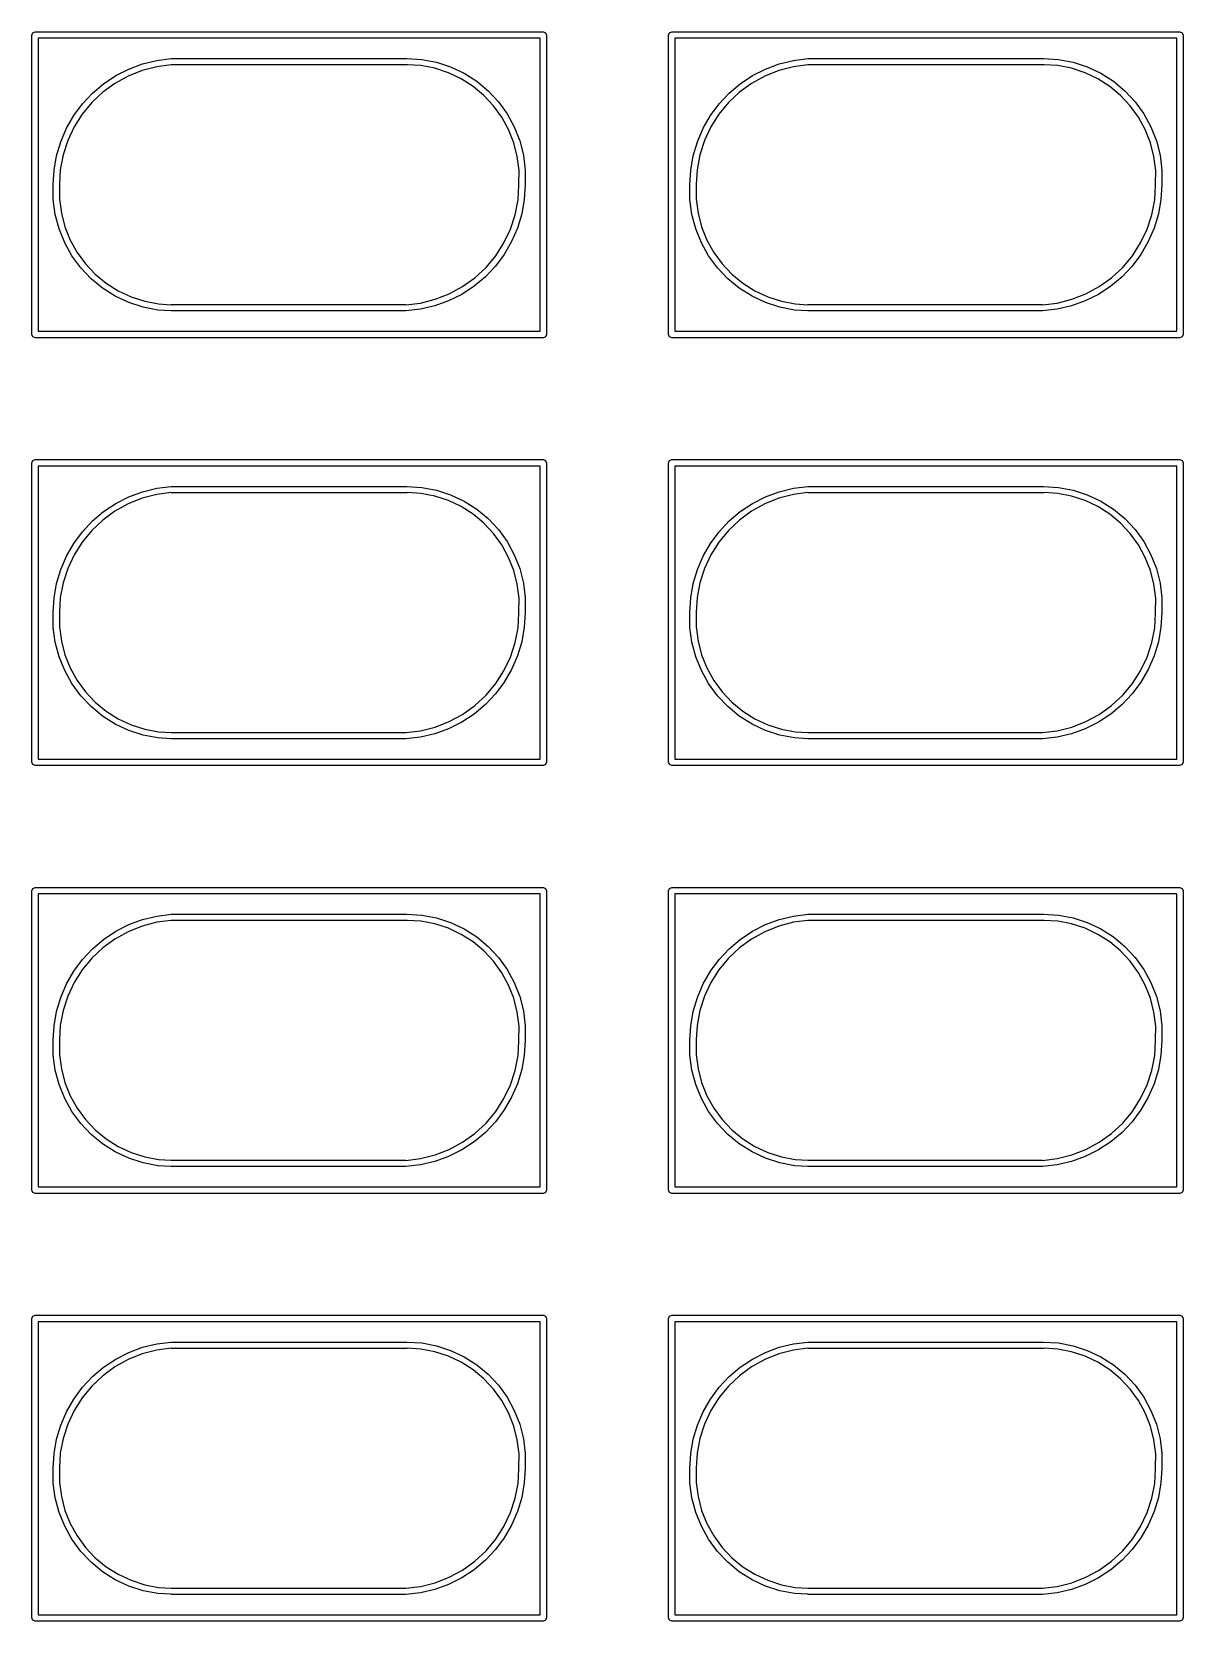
# Model space of a CAD drawing. Extents: x 85 to 202, y -139 to -109.
# Drawn here: x 85.29 to 106.81, y -138.86 to -109.14 of the extents above; entities that cross this region are included whole.
import ezdxf

# ---------------------------------------------------------------- set-up
doc = ezdxf.new("R2010")
doc.units = 0
doc.layers.add('BLACK', color=7, linetype='CONTINUOUS')

msp = doc.modelspace()

# ---------------------------------------------------------------- linework, layer by layer
at = {"layer": 'BLACK', "linetype": 'CONTINUOUS'}
for p, q in [((85.2895, -109.2), (85.3071, -109.157)), ((85.2895, -114.8), (85.2895, -109.2)), ((85.3071, -109.157), (85.3495, -109.139)), ((85.3495, -109.139), (94.8505, -109.139)), ((85.4095, -109.259), (85.4095, -114.74)), ((94.7905, -109.259), (85.4095, -109.259)), ((94.7905, -114.74), (94.7905, -109.259)), ((94.8505, -109.139), (94.8929, -109.157)), ((94.8929, -109.157), (94.9105, -109.2)), ((94.9105, -109.2), (94.9105, -114.8)), ((97.1895, -109.2), (97.2071, -109.157)), ((97.1895, -114.8), (97.1895, -109.2)), ((97.2071, -109.157), (97.2495, -109.139)), ((97.2495, -109.139), (106.75, -109.139)), ((97.3095, -109.259), (97.3095, -114.74)), ((106.691, -109.259), (97.3095, -109.259)), ((106.691, -114.74), (106.691, -109.259)), ((106.75, -109.139), (106.793, -109.157)), ((106.793, -109.157), (106.81, -109.2)), ((106.81, -109.2), (106.81, -114.8)), ((87.3592, -109.739), (87.6247, -109.674)), ((87.6247, -109.674), (87.896, -109.64)), ((87.896, -109.64), (87.896, -109.64)), ((87.896, -109.64), (87.898, -109.641)), ((87.898, -109.641), (87.9, -109.64)), ((87.9, -109.64), (92.3, -109.64)), ((92.3, -109.64), (92.5784, -109.658)), ((92.5784, -109.658), (92.8524, -109.71)), ((99.2592, -109.739), (99.5247, -109.674)), ((99.5247, -109.674), (99.796, -109.64)), ((99.796, -109.64), (99.796, -109.64)), ((99.796, -109.64), (99.798, -109.641)), ((99.798, -109.641), (99.8, -109.64)), ((99.8, -109.64), (104.2, -109.64)), ((104.2, -109.64), (104.478, -109.658)), ((104.478, -109.658), (104.752, -109.71)), ((86.6318, -110.111), (86.8594, -109.959)), ((87.0902, -109.968), (86.8438, -110.104)), ((86.8594, -109.959), (87.1029, -109.835)), ((87.3518, -109.863), (87.0902, -109.968)), ((87.1029, -109.835), (87.3592, -109.739)), ((87.6244, -109.792), (87.3518, -109.863)), ((87.8925, -109.757), (87.6244, -109.792)), ((87.9, -109.76), (87.8925, -109.757)), ((92.3, -109.76), (87.9, -109.76)), ((92.3087, -109.756), (92.3, -109.76)), ((92.5638, -109.772), (92.3087, -109.756)), ((92.8235, -109.822), (92.5638, -109.772)), ((93.0748, -109.904), (92.8235, -109.822)), ((92.8524, -109.71), (93.1176, -109.796)), ((93.3139, -110.017), (93.0748, -109.904)), ((93.1176, -109.796), (93.3698, -109.915)), ((93.3698, -109.915), (93.6051, -110.065)), ((98.5318, -110.111), (98.7594, -109.959)), ((98.9902, -109.968), (98.7438, -110.104)), ((98.7594, -109.959), (99.0029, -109.835)), ((99.2518, -109.863), (98.9902, -109.968)), ((99.0029, -109.835), (99.2592, -109.739)), ((99.5244, -109.792), (99.2518, -109.863)), ((99.7925, -109.757), (99.5244, -109.792)), ((99.8, -109.76), (99.7925, -109.757)), ((104.2, -109.76), (99.8, -109.76)), ((104.209, -109.756), (104.2, -109.76)), ((104.464, -109.772), (104.209, -109.756)), ((104.723, -109.822), (104.464, -109.772)), ((104.975, -109.904), (104.723, -109.822)), ((104.752, -109.71), (105.018, -109.796)), ((105.214, -110.017), (104.975, -109.904)), ((105.018, -109.796), (105.27, -109.915)), ((105.27, -109.915), (105.505, -110.065)), ((86.4233, -110.287), (86.6318, -110.111)), ((86.8438, -110.104), (86.6164, -110.27)), ((93.5369, -110.159), (93.3139, -110.017)), ((93.7403, -110.328), (93.5369, -110.159)), ((93.6051, -110.065), (93.8198, -110.243)), ((93.8198, -110.243), (94.0103, -110.447)), ((98.3233, -110.287), (98.5318, -110.111)), ((98.7438, -110.104), (98.5164, -110.27)), ((105.437, -110.159), (105.214, -110.017)), ((105.64, -110.328), (105.437, -110.159)), ((105.505, -110.065), (105.72, -110.243)), ((105.72, -110.243), (105.91, -110.447)), ((86.0741, -110.707), (86.2366, -110.487)), ((86.4115, -110.464), (86.2323, -110.681)), ((86.2366, -110.487), (86.4233, -110.287)), ((86.6164, -110.27), (86.4115, -110.464)), ((93.9208, -110.521), (93.7403, -110.328)), ((94.0757, -110.735), (93.9208, -110.521)), ((94.0103, -110.447), (94.1737, -110.673)), ((97.9741, -110.707), (98.1366, -110.487)), ((98.3115, -110.464), (98.1323, -110.681)), ((98.1366, -110.487), (98.3233, -110.287)), ((98.5164, -110.27), (98.3115, -110.464)), ((105.821, -110.521), (105.64, -110.328)), ((105.976, -110.735), (105.821, -110.521)), ((105.91, -110.447), (106.074, -110.673)), ((85.9382, -110.944), (86.0741, -110.707)), ((86.2323, -110.681), (86.0818, -110.919)), ((94.2024, -110.967), (94.0757, -110.735)), ((94.1737, -110.673), (94.3074, -110.918)), ((97.8382, -110.944), (97.9741, -110.707)), ((98.1323, -110.681), (97.9818, -110.919)), ((106.102, -110.967), (105.976, -110.735)), ((106.074, -110.673), (106.207, -110.918)), ((85.8305, -111.196), (85.9382, -110.944)), ((86.0818, -110.919), (85.9621, -111.174)), ((94.2989, -111.213), (94.2024, -110.967)), ((94.3074, -110.918), (94.4092, -111.178)), ((97.7305, -111.196), (97.8382, -110.944)), ((97.9818, -110.919), (97.8621, -111.174)), ((106.199, -111.213), (106.102, -110.967)), ((106.207, -110.918), (106.309, -111.178)), ((85.7525, -111.458), (85.8305, -111.196)), ((85.8753, -111.442), (85.8227, -111.719)), ((85.9621, -111.174), (85.8753, -111.442)), ((94.3638, -111.47), (94.2989, -111.213)), ((94.4092, -111.178), (94.4777, -111.448)), ((94.4777, -111.448), (94.5116, -111.725)), ((97.6525, -111.458), (97.7305, -111.196)), ((97.7753, -111.442), (97.7227, -111.719)), ((97.8621, -111.174), (97.7753, -111.442)), ((106.264, -111.47), (106.199, -111.213)), ((106.309, -111.178), (106.378, -111.448)), ((106.378, -111.448), (106.412, -111.725)), ((85.6897, -111.996), (85.7053, -111.727)), ((85.7053, -111.727), (85.7525, -111.458)), ((85.8227, -111.719), (85.8056, -111.991)), ((94.3959, -111.732), (94.3638, -111.47)), ((94.3948, -111.987), (94.3959, -111.732)), ((94.5116, -111.725), (94.5104, -112)), ((97.5897, -111.996), (97.6053, -111.727)), ((97.6053, -111.727), (97.6525, -111.458)), ((97.7227, -111.719), (97.7056, -111.991)), ((106.296, -111.732), (106.264, -111.47)), ((106.295, -111.987), (106.296, -111.732)), ((106.412, -111.725), (106.41, -112)), ((85.6895, -112), (85.6896, -111.998)), ((85.6896, -112), (85.6895, -112)), ((85.6896, -111.997), (85.6897, -111.996)), ((85.6896, -111.998), (85.6896, -111.997)), ((85.6896, -111.997), (85.6896, -111.997)), ((85.6915, -112.277), (85.6896, -112)), ((85.8094, -112.003), (85.8053, -112.012)), ((85.8053, -112.012), (85.807, -112.269)), ((85.8056, -111.991), (85.8095, -112)), ((85.8095, -112), (85.8088, -112.002)), ((85.8088, -112.002), (85.8094, -112.003)), ((94.377, -112.283), (94.3943, -112.009)), ((94.3905, -112), (94.3913, -111.998)), ((94.3943, -112.009), (94.3905, -112)), ((94.3906, -111.996), (94.3948, -111.987)), ((94.3913, -111.998), (94.3906, -111.996)), ((94.5103, -112.004), (94.4945, -112.275)), ((94.5104, -112.004), (94.5103, -112.004)), ((94.5104, -112), (94.5105, -112)), ((94.5105, -112), (94.5104, -112.001)), ((94.5104, -112.001), (94.5104, -112.004)), ((94.5104, -112.004), (94.5104, -112.004)), ((97.5895, -112), (97.5896, -111.998)), ((97.5896, -112), (97.5895, -112)), ((97.5896, -111.997), (97.5897, -111.996)), ((97.5896, -111.998), (97.5896, -111.997)), ((97.5896, -111.997), (97.5896, -111.997)), ((97.5915, -112.277), (97.5896, -112)), ((97.7094, -112.003), (97.7053, -112.012)), ((97.7053, -112.012), (97.707, -112.269)), ((97.7056, -111.991), (97.7095, -112)), ((97.7095, -112), (97.7088, -112.002)), ((97.7088, -112.002), (97.7094, -112.003)), ((106.277, -112.283), (106.294, -112.009)), ((106.29, -112), (106.291, -111.998)), ((106.294, -112.009), (106.29, -112)), ((106.291, -111.996), (106.295, -111.987)), ((106.291, -111.998), (106.291, -111.996)), ((106.41, -112.004), (106.394, -112.275)), ((106.41, -112), (106.41, -112)), ((106.41, -112), (106.41, -112.001)), ((106.41, -112.001), (106.41, -112.004)), ((106.41, -112.004), (106.41, -112.004)), ((106.41, -112.004), (106.41, -112.004)), ((85.7283, -112.554), (85.6915, -112.277)), ((85.807, -112.269), (85.8419, -112.532)), ((94.3236, -112.562), (94.377, -112.283)), ((94.4945, -112.275), (94.4466, -112.546)), ((97.6283, -112.554), (97.5915, -112.277)), ((97.707, -112.269), (97.7419, -112.532)), ((106.224, -112.562), (106.277, -112.283)), ((106.394, -112.275), (106.347, -112.546)), ((85.7995, -112.825), (85.7283, -112.554)), ((85.8419, -112.532), (85.9094, -112.788)), ((94.2356, -112.831), (94.3236, -112.562)), ((94.4466, -112.546), (94.3675, -112.81)), ((97.6995, -112.825), (97.6283, -112.554)), ((97.7419, -112.532), (97.8094, -112.788)), ((106.136, -112.831), (106.224, -112.562)), ((106.347, -112.546), (106.268, -112.81)), ((85.9039, -113.084), (85.7995, -112.825)), ((85.9094, -112.788), (86.0084, -113.035)), ((94.1143, -113.088), (94.2356, -112.831)), ((94.3675, -112.81), (94.2583, -113.062)), ((97.8039, -113.084), (97.6995, -112.825)), ((97.8094, -112.788), (97.9084, -113.035)), ((106.014, -113.088), (106.136, -112.831)), ((106.268, -112.81), (106.158, -113.062)), ((86.0398, -113.329), (85.9039, -113.084)), ((86.0084, -113.035), (86.1374, -113.267)), ((93.9617, -113.327), (94.1143, -113.088)), ((94.2583, -113.062), (94.1204, -113.301)), ((97.9398, -113.329), (97.8039, -113.084)), ((97.9084, -113.035), (98.0374, -113.267)), ((105.862, -113.327), (106.014, -113.088)), ((106.158, -113.062), (106.02, -113.301)), ((86.2053, -113.555), (86.0398, -113.329)), ((86.1374, -113.267), (86.2942, -113.481)), ((86.2942, -113.481), (86.4766, -113.674)), ((93.9558, -113.521), (93.7666, -113.721)), ((93.7802, -113.545), (93.9617, -113.327)), ((94.1204, -113.301), (93.9558, -113.521)), ((98.1053, -113.555), (97.9398, -113.329)), ((98.0374, -113.267), (98.1942, -113.481)), ((98.1942, -113.481), (98.3766, -113.674)), ((105.856, -113.521), (105.667, -113.721)), ((105.68, -113.545), (105.862, -113.327)), ((106.02, -113.301), (105.856, -113.521)), ((86.3976, -113.758), (86.2053, -113.555)), ((86.6138, -113.936), (86.3976, -113.758)), ((86.4766, -113.674), (86.6817, -113.842)), ((93.3425, -113.904), (93.5727, -113.738)), ((93.7666, -113.721), (93.5555, -113.898)), ((93.5727, -113.738), (93.7802, -113.545)), ((98.2976, -113.758), (98.1053, -113.555)), ((98.5138, -113.936), (98.2976, -113.758)), ((98.3766, -113.674), (98.5817, -113.842)), ((105.242, -113.904), (105.473, -113.738)), ((105.667, -113.721), (105.456, -113.898)), ((105.473, -113.738), (105.68, -113.545)), ((86.8506, -114.085), (86.6138, -113.936)), ((86.6817, -113.842), (86.9061, -113.984)), ((87.1041, -114.204), (86.8506, -114.085)), ((86.9061, -113.984), (87.1465, -114.096)), ((87.1465, -114.096), (87.3991, -114.178)), ((92.8289, -114.142), (93.0932, -114.039)), ((93.3253, -114.049), (93.079, -114.172)), ((93.0932, -114.039), (93.3425, -113.904)), ((93.5555, -113.898), (93.3253, -114.049)), ((98.7506, -114.085), (98.5138, -113.936)), ((98.5817, -113.842), (98.8061, -113.984)), ((99.0041, -114.204), (98.7506, -114.085)), ((98.8061, -113.984), (99.0465, -114.096)), ((99.0465, -114.096), (99.2991, -114.178)), ((104.729, -114.142), (104.993, -114.039)), ((105.225, -114.049), (104.979, -114.172)), ((104.993, -114.039), (105.242, -113.904)), ((105.456, -113.898), (105.225, -114.049)), ((87.3704, -114.29), (87.1041, -114.204)), ((87.6454, -114.343), (87.3704, -114.29)), ((87.3991, -114.178), (87.6598, -114.228)), ((87.8956, -114.358), (87.6454, -114.343)), ((87.6598, -114.228), (87.8945, -114.242)), ((87.8945, -114.242), (87.9, -114.24)), ((87.9, -114.36), (87.8956, -114.358)), ((87.9, -114.24), (92.2752, -114.24)), ((92.2752, -114.36), (87.9, -114.36)), ((92.2752, -114.24), (92.2831, -114.243)), ((92.2769, -114.359), (92.2752, -114.36)), ((92.2786, -114.36), (92.2769, -114.359)), ((92.5521, -114.329), (92.2786, -114.36)), ((92.2786, -114.36), (92.2786, -114.36)), ((92.2831, -114.243), (92.5538, -114.211)), ((92.8201, -114.266), (92.5521, -114.329)), ((92.5538, -114.211), (92.8289, -114.142)), ((93.079, -114.172), (92.8201, -114.266)), ((99.2704, -114.29), (99.0041, -114.204)), ((99.5454, -114.343), (99.2704, -114.29)), ((99.2991, -114.178), (99.5598, -114.228)), ((99.7956, -114.358), (99.5454, -114.343)), ((99.5598, -114.228), (99.7945, -114.242)), ((99.7945, -114.242), (99.8, -114.24)), ((99.8, -114.36), (99.7956, -114.358)), ((99.8, -114.24), (104.175, -114.24)), ((104.175, -114.36), (99.8, -114.36)), ((104.175, -114.24), (104.183, -114.243)), ((104.177, -114.359), (104.175, -114.36)), ((104.179, -114.36), (104.177, -114.359)), ((104.452, -114.329), (104.179, -114.36)), ((104.179, -114.36), (104.179, -114.36)), ((104.183, -114.243), (104.454, -114.211)), ((104.72, -114.266), (104.452, -114.329)), ((104.454, -114.211), (104.729, -114.142)), ((104.979, -114.172), (104.72, -114.266)), ((85.3071, -114.843), (85.2895, -114.8)), ((85.3495, -114.861), (85.3071, -114.843)), ((94.8505, -114.861), (85.3495, -114.861)), ((85.4095, -114.74), (94.7905, -114.74)), ((94.8929, -114.843), (94.8505, -114.861)), ((94.9105, -114.8), (94.8929, -114.843)), ((97.2071, -114.843), (97.1895, -114.8)), ((97.2495, -114.861), (97.2071, -114.843)), ((106.75, -114.861), (97.2495, -114.861)), ((97.3095, -114.74), (106.691, -114.74)), ((106.793, -114.843), (106.75, -114.861)), ((106.81, -114.8), (106.793, -114.843)), ((85.2895, -117.2), (85.3071, -117.157)), ((85.2895, -122.8), (85.2895, -117.2)), ((85.3071, -117.157), (85.3495, -117.139)), ((85.3495, -117.139), (94.8505, -117.139)), ((85.4095, -117.259), (85.4095, -122.74)), ((94.7905, -117.259), (85.4095, -117.259)), ((94.7905, -122.74), (94.7905, -117.259)), ((94.8505, -117.139), (94.8929, -117.157)), ((94.8929, -117.157), (94.9105, -117.2)), ((94.9105, -117.2), (94.9105, -122.8)), ((97.1895, -117.2), (97.2071, -117.157)), ((97.1895, -122.8), (97.1895, -117.2)), ((97.2071, -117.157), (97.2495, -117.139)), ((97.2495, -117.139), (106.75, -117.139)), ((97.3095, -117.259), (97.3095, -122.74)), ((106.691, -117.259), (97.3095, -117.259)), ((106.691, -122.74), (106.691, -117.259)), ((106.75, -117.139), (106.793, -117.157)), ((106.793, -117.157), (106.81, -117.2)), ((106.81, -117.2), (106.81, -122.8)), ((87.3592, -117.739), (87.6247, -117.674)), ((87.6247, -117.674), (87.896, -117.64)), ((87.896, -117.64), (87.896, -117.64)), ((87.896, -117.64), (87.898, -117.641)), ((87.898, -117.641), (87.9, -117.64)), ((87.9, -117.64), (92.3, -117.64)), ((92.3, -117.64), (92.5784, -117.658)), ((92.5784, -117.658), (92.8524, -117.71)), ((99.2592, -117.739), (99.5247, -117.674)), ((99.5247, -117.674), (99.796, -117.64)), ((99.796, -117.64), (99.796, -117.64)), ((99.796, -117.64), (99.798, -117.641)), ((99.798, -117.641), (99.8, -117.64)), ((99.8, -117.64), (104.2, -117.64)), ((104.2, -117.64), (104.478, -117.658)), ((104.478, -117.658), (104.752, -117.71)), ((86.6318, -118.111), (86.8594, -117.959)), ((87.0902, -117.968), (86.8438, -118.104)), ((86.8594, -117.959), (87.1029, -117.835)), ((87.3518, -117.863), (87.0902, -117.968)), ((87.1029, -117.835), (87.3592, -117.739)), ((87.6244, -117.792), (87.3518, -117.863)), ((87.8925, -117.757), (87.6244, -117.792)), ((87.9, -117.76), (87.8925, -117.757)), ((92.3, -117.76), (87.9, -117.76)), ((92.3087, -117.756), (92.3, -117.76)), ((92.5638, -117.772), (92.3087, -117.756)), ((92.8235, -117.822), (92.5638, -117.772)), ((93.0748, -117.904), (92.8235, -117.822)), ((92.8524, -117.71), (93.1176, -117.796)), ((93.3139, -118.017), (93.0748, -117.904)), ((93.1176, -117.796), (93.3698, -117.915)), ((93.3698, -117.915), (93.6051, -118.065)), ((98.5318, -118.111), (98.7594, -117.959)), ((98.9902, -117.968), (98.7438, -118.104)), ((98.7594, -117.959), (99.0029, -117.835)), ((99.2518, -117.863), (98.9902, -117.968)), ((99.0029, -117.835), (99.2592, -117.739)), ((99.5244, -117.792), (99.2518, -117.863)), ((99.7925, -117.757), (99.5244, -117.792)), ((99.8, -117.76), (99.7925, -117.757)), ((104.2, -117.76), (99.8, -117.76)), ((104.209, -117.756), (104.2, -117.76)), ((104.464, -117.772), (104.209, -117.756)), ((104.723, -117.822), (104.464, -117.772)), ((104.975, -117.904), (104.723, -117.822)), ((104.752, -117.71), (105.018, -117.796)), ((105.214, -118.017), (104.975, -117.904)), ((105.018, -117.796), (105.27, -117.915)), ((105.27, -117.915), (105.505, -118.065)), ((86.2366, -118.487), (86.4233, -118.287)), ((86.6164, -118.27), (86.4115, -118.464)), ((86.4233, -118.287), (86.6318, -118.111)), ((86.8438, -118.104), (86.6164, -118.27)), ((93.5369, -118.159), (93.3139, -118.017)), ((93.7403, -118.328), (93.5369, -118.159)), ((93.6051, -118.065), (93.8198, -118.243)), ((93.8198, -118.243), (94.0103, -118.447)), ((98.1366, -118.487), (98.3233, -118.287)), ((98.5164, -118.27), (98.3115, -118.464)), ((98.3233, -118.287), (98.5318, -118.111)), ((98.7438, -118.104), (98.5164, -118.27)), ((105.437, -118.159), (105.214, -118.017)), ((105.64, -118.328), (105.437, -118.159)), ((105.505, -118.065), (105.72, -118.243)), ((105.72, -118.243), (105.91, -118.447)), ((86.0741, -118.707), (86.2366, -118.487)), ((86.4115, -118.464), (86.2323, -118.681)), ((93.9208, -118.521), (93.7403, -118.328)), ((94.0757, -118.735), (93.9208, -118.521)), ((94.0103, -118.447), (94.1737, -118.673)), ((97.9741, -118.707), (98.1366, -118.487)), ((98.3115, -118.464), (98.1323, -118.681)), ((105.821, -118.521), (105.64, -118.328)), ((105.976, -118.735), (105.821, -118.521)), ((105.91, -118.447), (106.074, -118.673)), ((85.9382, -118.944), (86.0741, -118.707)), ((86.2323, -118.681), (86.0818, -118.919)), ((94.2024, -118.967), (94.0757, -118.735)), ((94.1737, -118.673), (94.3074, -118.918)), ((97.8382, -118.944), (97.9741, -118.707)), ((98.1323, -118.681), (97.9818, -118.919)), ((106.102, -118.967), (105.976, -118.735)), ((106.074, -118.673), (106.207, -118.918)), ((85.8305, -119.196), (85.9382, -118.944)), ((85.9621, -119.174), (85.8753, -119.442)), ((86.0818, -118.919), (85.9621, -119.174)), ((94.2989, -119.213), (94.2024, -118.967)), ((94.3074, -118.918), (94.4092, -119.178)), ((94.4092, -119.178), (94.4777, -119.448)), ((97.7305, -119.196), (97.8382, -118.944)), ((97.8621, -119.174), (97.7753, -119.442)), ((97.9818, -118.919), (97.8621, -119.174)), ((106.199, -119.213), (106.102, -118.967)), ((106.207, -118.918), (106.309, -119.178)), ((106.309, -119.178), (106.378, -119.448)), ((85.7053, -119.727), (85.7525, -119.458)), ((85.7525, -119.458), (85.8305, -119.196)), ((85.8753, -119.442), (85.8227, -119.719)), ((94.3638, -119.47), (94.2989, -119.213)), ((94.3959, -119.732), (94.3638, -119.47)), ((94.4777, -119.448), (94.5116, -119.725)), ((97.6053, -119.727), (97.6525, -119.458)), ((97.6525, -119.458), (97.7305, -119.196)), ((97.7753, -119.442), (97.7227, -119.719)), ((106.264, -119.47), (106.199, -119.213)), ((106.296, -119.732), (106.264, -119.47)), ((106.378, -119.448), (106.412, -119.725)), ((85.6897, -119.996), (85.7053, -119.727)), ((85.8227, -119.719), (85.8056, -119.991)), ((94.3948, -119.987), (94.3959, -119.732)), ((94.5116, -119.725), (94.5104, -120)), ((97.5897, -119.996), (97.6053, -119.727)), ((97.7227, -119.719), (97.7056, -119.991)), ((106.295, -119.987), (106.296, -119.732)), ((106.412, -119.725), (106.41, -120)), ((85.6895, -120), (85.6896, -119.998)), ((85.6896, -120), (85.6895, -120)), ((85.6896, -119.997), (85.6897, -119.996)), ((85.6896, -119.998), (85.6896, -119.997)), ((85.6896, -119.997), (85.6896, -119.997)), ((85.6915, -120.277), (85.6896, -120)), ((85.8094, -120.003), (85.8053, -120.012)), ((85.8053, -120.012), (85.807, -120.269)), ((85.8056, -119.991), (85.8095, -120)), ((85.8095, -120), (85.8088, -120.002)), ((85.8088, -120.002), (85.8094, -120.003)), ((94.377, -120.283), (94.3943, -120.009)), ((94.3905, -120), (94.3913, -119.998)), ((94.3943, -120.009), (94.3905, -120)), ((94.3906, -119.996), (94.3948, -119.987)), ((94.3913, -119.998), (94.3906, -119.996)), ((94.5103, -120.004), (94.4945, -120.275)), ((94.5104, -120.004), (94.5103, -120.004)), ((94.5104, -120), (94.5105, -120)), ((94.5105, -120), (94.5104, -120.001)), ((94.5104, -120.001), (94.5104, -120.004)), ((94.5104, -120.004), (94.5104, -120.004)), ((97.5895, -120), (97.5896, -119.998)), ((97.5896, -120), (97.5895, -120)), ((97.5896, -119.997), (97.5897, -119.996)), ((97.5896, -119.998), (97.5896, -119.997)), ((97.5896, -119.997), (97.5896, -119.997)), ((97.5915, -120.277), (97.5896, -120)), ((97.7094, -120.003), (97.7053, -120.012)), ((97.7053, -120.012), (97.707, -120.269)), ((97.7056, -119.991), (97.7095, -120)), ((97.7095, -120), (97.7088, -120.002)), ((97.7088, -120.002), (97.7094, -120.003)), ((106.277, -120.283), (106.294, -120.009)), ((106.29, -120), (106.291, -119.998)), ((106.294, -120.009), (106.29, -120)), ((106.291, -119.996), (106.295, -119.987)), ((106.291, -119.998), (106.291, -119.996)), ((106.41, -120.004), (106.394, -120.275)), ((106.41, -120), (106.41, -120)), ((106.41, -120), (106.41, -120.001)), ((106.41, -120.001), (106.41, -120.004)), ((106.41, -120.004), (106.41, -120.004)), ((106.41, -120.004), (106.41, -120.004)), ((85.7283, -120.554), (85.6915, -120.277)), ((85.807, -120.269), (85.8419, -120.532)), ((94.3236, -120.562), (94.377, -120.283)), ((94.4945, -120.275), (94.4466, -120.546)), ((97.6283, -120.554), (97.5915, -120.277)), ((97.707, -120.269), (97.7419, -120.532)), ((106.224, -120.562), (106.277, -120.283)), ((106.394, -120.275), (106.347, -120.546)), ((85.7995, -120.825), (85.7283, -120.554)), ((85.8419, -120.532), (85.9094, -120.788)), ((94.2356, -120.831), (94.3236, -120.562)), ((94.4466, -120.546), (94.3675, -120.81)), ((97.6995, -120.825), (97.6283, -120.554)), ((97.7419, -120.532), (97.8094, -120.788)), ((106.136, -120.831), (106.224, -120.562)), ((106.347, -120.546), (106.268, -120.81)), ((85.9039, -121.084), (85.7995, -120.825)), ((85.9094, -120.788), (86.0084, -121.035)), ((94.1143, -121.088), (94.2356, -120.831)), ((94.3675, -120.81), (94.2583, -121.062)), ((97.8039, -121.084), (97.6995, -120.825)), ((97.8094, -120.788), (97.9084, -121.035)), ((106.014, -121.088), (106.136, -120.831)), ((106.268, -120.81), (106.158, -121.062)), ((86.0398, -121.329), (85.9039, -121.084)), ((86.0084, -121.035), (86.1374, -121.267)), ((93.9617, -121.327), (94.1143, -121.088)), ((94.2583, -121.062), (94.1204, -121.301)), ((97.9398, -121.329), (97.8039, -121.084)), ((97.9084, -121.035), (98.0374, -121.267)), ((105.862, -121.327), (106.014, -121.088)), ((106.158, -121.062), (106.02, -121.301)), ((86.2053, -121.555), (86.0398, -121.329)), ((86.1374, -121.267), (86.2942, -121.481)), ((86.3976, -121.758), (86.2053, -121.555)), ((86.2942, -121.481), (86.4766, -121.674)), ((93.5727, -121.738), (93.7802, -121.545)), ((93.9558, -121.521), (93.7666, -121.721)), ((93.7802, -121.545), (93.9617, -121.327)), ((94.1204, -121.301), (93.9558, -121.521)), ((98.1053, -121.555), (97.9398, -121.329)), ((98.0374, -121.267), (98.1942, -121.481)), ((98.2976, -121.758), (98.1053, -121.555)), ((98.1942, -121.481), (98.3766, -121.674)), ((105.473, -121.738), (105.68, -121.545)), ((105.856, -121.521), (105.667, -121.721)), ((105.68, -121.545), (105.862, -121.327)), ((106.02, -121.301), (105.856, -121.521)), ((86.6138, -121.936), (86.3976, -121.758)), ((86.4766, -121.674), (86.6817, -121.842)), ((86.6817, -121.842), (86.9061, -121.984)), ((93.3425, -121.904), (93.5727, -121.738)), ((93.7666, -121.721), (93.5555, -121.898)), ((98.5138, -121.936), (98.2976, -121.758)), ((98.3766, -121.674), (98.5817, -121.842)), ((98.5817, -121.842), (98.8061, -121.984)), ((105.242, -121.904), (105.473, -121.738)), ((105.667, -121.721), (105.456, -121.898)), ((86.8506, -122.085), (86.6138, -121.936)), ((87.1041, -122.204), (86.8506, -122.085)), ((86.9061, -121.984), (87.1465, -122.096)), ((87.1465, -122.096), (87.3991, -122.178)), ((92.5538, -122.211), (92.8289, -122.142)), ((92.8289, -122.142), (93.0932, -122.039)), ((93.3253, -122.049), (93.079, -122.172)), ((93.0932, -122.039), (93.3425, -121.904)), ((93.5555, -121.898), (93.3253, -122.049)), ((98.7506, -122.085), (98.5138, -121.936)), ((99.0041, -122.204), (98.7506, -122.085)), ((98.8061, -121.984), (99.0465, -122.096)), ((99.0465, -122.096), (99.2991, -122.178)), ((104.454, -122.211), (104.729, -122.142)), ((104.729, -122.142), (104.993, -122.039)), ((105.225, -122.049), (104.979, -122.172)), ((104.993, -122.039), (105.242, -121.904)), ((105.456, -121.898), (105.225, -122.049)), ((87.3704, -122.29), (87.1041, -122.204)), ((87.6454, -122.343), (87.3704, -122.29)), ((87.3991, -122.178), (87.6598, -122.228)), ((87.8956, -122.358), (87.6454, -122.343)), ((87.6598, -122.228), (87.8945, -122.242)), ((87.8945, -122.242), (87.9, -122.24)), ((87.9, -122.36), (87.8956, -122.358)), ((87.9, -122.24), (92.2752, -122.24)), ((92.2752, -122.36), (87.9, -122.36)), ((92.2752, -122.24), (92.2831, -122.243)), ((92.2769, -122.359), (92.2752, -122.36)), ((92.2786, -122.36), (92.2769, -122.359)), ((92.5521, -122.329), (92.2786, -122.36)), ((92.2786, -122.36), (92.2786, -122.36)), ((92.2831, -122.243), (92.5538, -122.211)), ((92.8201, -122.266), (92.5521, -122.329)), ((93.079, -122.172), (92.8201, -122.266)), ((99.2704, -122.29), (99.0041, -122.204)), ((99.5454, -122.343), (99.2704, -122.29)), ((99.2991, -122.178), (99.5598, -122.228)), ((99.7956, -122.358), (99.5454, -122.343)), ((99.5598, -122.228), (99.7945, -122.242)), ((99.7945, -122.242), (99.8, -122.24)), ((99.8, -122.36), (99.7956, -122.358)), ((99.8, -122.24), (104.175, -122.24)), ((104.175, -122.36), (99.8, -122.36)), ((104.175, -122.24), (104.183, -122.243)), ((104.177, -122.359), (104.175, -122.36)), ((104.179, -122.36), (104.177, -122.359)), ((104.452, -122.329), (104.179, -122.36)), ((104.179, -122.36), (104.179, -122.36)), ((104.183, -122.243), (104.454, -122.211)), ((104.72, -122.266), (104.452, -122.329)), ((104.979, -122.172), (104.72, -122.266)), ((85.4095, -122.74), (94.7905, -122.74)), ((97.3095, -122.74), (106.691, -122.74)), ((85.3071, -122.843), (85.2895, -122.8)), ((85.3495, -122.86), (85.3071, -122.843)), ((94.8505, -122.86), (85.3495, -122.86)), ((94.8929, -122.843), (94.8505, -122.86)), ((94.9105, -122.8), (94.8929, -122.843)), ((97.2071, -122.843), (97.1895, -122.8)), ((97.2495, -122.86), (97.2071, -122.843)), ((106.75, -122.86), (97.2495, -122.86)), ((106.793, -122.843), (106.75, -122.86)), ((106.81, -122.8), (106.793, -122.843)), ((85.2895, -125.2), (85.3071, -125.157)), ((85.2895, -130.8), (85.2895, -125.2)), ((85.3071, -125.157), (85.3495, -125.139)), ((85.3495, -125.139), (94.8505, -125.139)), ((85.4095, -125.259), (85.4095, -130.74)), ((94.7905, -125.259), (85.4095, -125.259)), ((94.7905, -130.74), (94.7905, -125.259)), ((94.8505, -125.139), (94.8929, -125.157)), ((94.8929, -125.157), (94.9105, -125.2)), ((94.9105, -125.2), (94.9105, -130.8)), ((97.1895, -125.2), (97.2071, -125.157)), ((97.1895, -130.8), (97.1895, -125.2)), ((97.2071, -125.157), (97.2495, -125.139)), ((97.2495, -125.139), (106.75, -125.139)), ((97.3095, -125.259), (97.3095, -130.74)), ((106.691, -125.259), (97.3095, -125.259)), ((106.691, -130.74), (106.691, -125.259)), ((106.75, -125.139), (106.793, -125.157)), ((106.793, -125.157), (106.81, -125.2)), ((106.81, -125.2), (106.81, -130.8)), ((87.3592, -125.739), (87.6247, -125.674)), ((87.6247, -125.674), (87.896, -125.64)), ((87.896, -125.64), (87.896, -125.64)), ((87.896, -125.64), (87.898, -125.641)), ((87.898, -125.641), (87.9, -125.64)), ((87.9, -125.64), (92.3, -125.64)), ((92.3, -125.64), (92.5784, -125.658)), ((92.5784, -125.658), (92.8524, -125.71)), ((92.8524, -125.71), (93.1176, -125.796)), ((99.2592, -125.739), (99.5247, -125.674)), ((99.5247, -125.674), (99.796, -125.64)), ((99.796, -125.64), (99.796, -125.64)), ((99.796, -125.64), (99.798, -125.641)), ((99.798, -125.641), (99.8, -125.64)), ((99.8, -125.64), (104.2, -125.64)), ((104.2, -125.64), (104.478, -125.658)), ((104.478, -125.658), (104.752, -125.71)), ((104.752, -125.71), (105.018, -125.796)), ((86.6318, -126.111), (86.8594, -125.959)), ((87.0902, -125.968), (86.8438, -126.104)), ((86.8594, -125.959), (87.1029, -125.835)), ((87.3518, -125.863), (87.0902, -125.968)), ((87.1029, -125.835), (87.3592, -125.739)), ((87.6244, -125.792), (87.3518, -125.863)), ((87.8925, -125.757), (87.6244, -125.792)), ((87.9, -125.76), (87.8925, -125.757)), ((92.3, -125.76), (87.9, -125.76)), ((92.3087, -125.756), (92.3, -125.76)), ((92.5638, -125.772), (92.3087, -125.756)), ((92.8235, -125.822), (92.5638, -125.772)), ((93.0748, -125.904), (92.8235, -125.822)), ((93.3139, -126.017), (93.0748, -125.904)), ((93.1176, -125.796), (93.3698, -125.915)), ((93.5369, -126.159), (93.3139, -126.017)), ((93.3698, -125.915), (93.6051, -126.065)), ((98.5318, -126.111), (98.7594, -125.959)), ((98.9902, -125.968), (98.7438, -126.104)), ((98.7594, -125.959), (99.0029, -125.835)), ((99.2518, -125.863), (98.9902, -125.968)), ((99.0029, -125.835), (99.2592, -125.739)), ((99.5244, -125.792), (99.2518, -125.863)), ((99.7925, -125.757), (99.5244, -125.792)), ((99.8, -125.76), (99.7925, -125.757)), ((104.2, -125.76), (99.8, -125.76)), ((104.209, -125.756), (104.2, -125.76)), ((104.464, -125.772), (104.209, -125.756)), ((104.723, -125.822), (104.464, -125.772)), ((104.975, -125.904), (104.723, -125.822)), ((105.214, -126.017), (104.975, -125.904)), ((105.018, -125.796), (105.27, -125.915)), ((105.437, -126.159), (105.214, -126.017)), ((105.27, -125.915), (105.505, -126.065)), ((86.2366, -126.487), (86.4233, -126.287)), ((86.6164, -126.27), (86.4115, -126.464)), ((86.4233, -126.287), (86.6318, -126.111)), ((86.8438, -126.104), (86.6164, -126.27)), ((93.7403, -126.328), (93.5369, -126.159)), ((93.6051, -126.065), (93.8198, -126.243)), ((93.8198, -126.243), (94.0103, -126.447)), ((98.1366, -126.487), (98.3233, -126.287)), ((98.5164, -126.27), (98.3115, -126.464)), ((98.3233, -126.287), (98.5318, -126.111)), ((98.7438, -126.104), (98.5164, -126.27)), ((105.64, -126.328), (105.437, -126.159)), ((105.505, -126.065), (105.72, -126.243)), ((105.72, -126.243), (105.91, -126.447)), ((86.0741, -126.707), (86.2366, -126.487)), ((86.4115, -126.464), (86.2323, -126.681)), ((93.9208, -126.521), (93.7403, -126.328)), ((94.0757, -126.735), (93.9208, -126.521)), ((94.0103, -126.447), (94.1737, -126.673)), ((97.9741, -126.707), (98.1366, -126.487)), ((98.3115, -126.464), (98.1323, -126.681)), ((105.821, -126.521), (105.64, -126.328)), ((105.976, -126.735), (105.821, -126.521)), ((105.91, -126.447), (106.074, -126.673)), ((85.9382, -126.944), (86.0741, -126.707)), ((86.2323, -126.681), (86.0818, -126.919)), ((94.2024, -126.967), (94.0757, -126.735)), ((94.1737, -126.673), (94.3074, -126.918)), ((97.8382, -126.944), (97.9741, -126.707)), ((98.1323, -126.681), (97.9818, -126.919)), ((106.102, -126.967), (105.976, -126.735)), ((106.074, -126.673), (106.207, -126.918)), ((85.7525, -127.458), (85.8305, -127.196)), ((85.8305, -127.196), (85.9382, -126.944)), ((85.9621, -127.174), (85.8753, -127.442)), ((86.0818, -126.919), (85.9621, -127.174)), ((94.2989, -127.213), (94.2024, -126.967)), ((94.3074, -126.918), (94.4092, -127.178)), ((94.4092, -127.178), (94.4777, -127.448)), ((97.6525, -127.458), (97.7305, -127.196)), ((97.7305, -127.196), (97.8382, -126.944)), ((97.8621, -127.174), (97.7753, -127.442)), ((97.9818, -126.919), (97.8621, -127.174)), ((106.199, -127.213), (106.102, -126.967)), ((106.207, -126.918), (106.309, -127.178)), ((106.309, -127.178), (106.378, -127.448)), ((85.7053, -127.727), (85.7525, -127.458)), ((85.8753, -127.442), (85.8227, -127.719)), ((94.3638, -127.47), (94.2989, -127.213)), ((94.3959, -127.732), (94.3638, -127.47)), ((94.4777, -127.448), (94.5116, -127.725)), ((97.6053, -127.727), (97.6525, -127.458)), ((97.7753, -127.442), (97.7227, -127.719)), ((106.264, -127.47), (106.199, -127.213)), ((106.296, -127.732), (106.264, -127.47)), ((106.378, -127.448), (106.412, -127.725)), ((85.6897, -127.996), (85.7053, -127.727)), ((85.8227, -127.719), (85.8056, -127.991)), ((94.3948, -127.987), (94.3959, -127.732)), ((94.5116, -127.725), (94.5104, -128)), ((97.5897, -127.996), (97.6053, -127.727)), ((97.7227, -127.719), (97.7056, -127.991)), ((106.295, -127.987), (106.296, -127.732)), ((106.412, -127.725), (106.41, -128)), ((85.6895, -128), (85.6896, -127.998)), ((85.6896, -128), (85.6895, -128)), ((85.6896, -127.997), (85.6897, -127.996)), ((85.6896, -127.998), (85.6896, -127.997)), ((85.6896, -127.997), (85.6896, -127.997)), ((85.6915, -128.277), (85.6896, -128)), ((85.8094, -128.003), (85.8053, -128.012)), ((85.8053, -128.012), (85.807, -128.269)), ((85.8056, -127.991), (85.8095, -128)), ((85.8095, -128), (85.8088, -128.002)), ((85.8088, -128.002), (85.8094, -128.003)), ((94.377, -128.283), (94.3943, -128.009)), ((94.3905, -128), (94.3913, -127.998)), ((94.3943, -128.009), (94.3905, -128)), ((94.3906, -127.996), (94.3948, -127.987)), ((94.3913, -127.998), (94.3906, -127.996)), ((94.5103, -128.004), (94.4945, -128.275)), ((94.5104, -128.004), (94.5103, -128.004)), ((94.5104, -128), (94.5105, -128)), ((94.5105, -128), (94.5104, -128.001)), ((94.5104, -128.001), (94.5104, -128.004)), ((94.5104, -128.004), (94.5104, -128.004)), ((97.5895, -128), (97.5896, -127.998)), ((97.5896, -128), (97.5895, -128)), ((97.5896, -127.997), (97.5897, -127.996)), ((97.5896, -127.998), (97.5896, -127.997)), ((97.5896, -127.997), (97.5896, -127.997)), ((97.5915, -128.277), (97.5896, -128)), ((97.7094, -128.003), (97.7053, -128.012)), ((97.7053, -128.012), (97.707, -128.269)), ((97.7056, -127.991), (97.7095, -128)), ((97.7095, -128), (97.7088, -128.002)), ((97.7088, -128.002), (97.7094, -128.003)), ((106.277, -128.283), (106.294, -128.009)), ((106.29, -128), (106.291, -127.998)), ((106.294, -128.009), (106.29, -128)), ((106.291, -127.996), (106.295, -127.987)), ((106.291, -127.998), (106.291, -127.996)), ((106.41, -128.004), (106.394, -128.275)), ((106.41, -128), (106.41, -128)), ((106.41, -128), (106.41, -128.001)), ((106.41, -128.001), (106.41, -128.004)), ((106.41, -128.004), (106.41, -128.004)), ((106.41, -128.004), (106.41, -128.004)), ((85.7283, -128.554), (85.6915, -128.277)), ((85.807, -128.269), (85.8419, -128.532)), ((94.3236, -128.562), (94.377, -128.283)), ((94.4945, -128.275), (94.4466, -128.546)), ((97.6283, -128.554), (97.5915, -128.277)), ((97.707, -128.269), (97.7419, -128.532)), ((106.224, -128.562), (106.277, -128.283)), ((106.394, -128.275), (106.347, -128.546)), ((85.7995, -128.825), (85.7283, -128.554)), ((85.8419, -128.532), (85.9094, -128.788)), ((94.2356, -128.831), (94.3236, -128.562)), ((94.4466, -128.546), (94.3675, -128.81)), ((97.6995, -128.825), (97.6283, -128.554)), ((97.7419, -128.532), (97.8094, -128.788)), ((106.136, -128.831), (106.224, -128.562)), ((106.347, -128.546), (106.268, -128.81)), ((85.9039, -129.084), (85.7995, -128.825)), ((85.9094, -128.788), (86.0084, -129.035)), ((94.1143, -129.088), (94.2356, -128.831)), ((94.3675, -128.81), (94.2583, -129.062)), ((97.8039, -129.084), (97.6995, -128.825)), ((97.8094, -128.788), (97.9084, -129.035)), ((106.014, -129.088), (106.136, -128.831)), ((106.268, -128.81), (106.158, -129.062)), ((86.0398, -129.329), (85.9039, -129.084)), ((86.0084, -129.035), (86.1374, -129.267)), ((86.1374, -129.267), (86.2942, -129.481)), ((93.9617, -129.327), (94.1143, -129.088)), ((94.2583, -129.062), (94.1204, -129.301)), ((97.9398, -129.329), (97.8039, -129.084)), ((97.9084, -129.035), (98.0374, -129.267)), ((98.0374, -129.267), (98.1942, -129.481)), ((105.862, -129.327), (106.014, -129.088)), ((106.158, -129.062), (106.02, -129.301)), ((86.2053, -129.555), (86.0398, -129.329)), ((86.3976, -129.758), (86.2053, -129.555)), ((86.2942, -129.481), (86.4766, -129.674)), ((93.5727, -129.738), (93.7802, -129.545)), ((93.9558, -129.521), (93.7666, -129.721)), ((93.7802, -129.545), (93.9617, -129.327)), ((94.1204, -129.301), (93.9558, -129.521)), ((98.1053, -129.555), (97.9398, -129.329)), ((98.2976, -129.758), (98.1053, -129.555)), ((98.1942, -129.481), (98.3766, -129.674)), ((105.473, -129.738), (105.68, -129.545)), ((105.856, -129.521), (105.667, -129.721)), ((105.68, -129.545), (105.862, -129.327)), ((106.02, -129.301), (105.856, -129.521)), ((86.6138, -129.936), (86.3976, -129.758)), ((86.4766, -129.674), (86.6817, -129.842)), ((86.6817, -129.842), (86.9061, -129.984)), ((93.3425, -129.904), (93.5727, -129.738)), ((93.7666, -129.721), (93.5555, -129.898)), ((98.5138, -129.936), (98.2976, -129.758)), ((98.3766, -129.674), (98.5817, -129.842)), ((98.5817, -129.842), (98.8061, -129.984)), ((105.242, -129.904), (105.473, -129.738)), ((105.667, -129.721), (105.456, -129.898)), ((86.8506, -130.085), (86.6138, -129.936)), ((87.1041, -130.204), (86.8506, -130.085)), ((86.9061, -129.984), (87.1465, -130.096)), ((87.1465, -130.096), (87.3991, -130.178)), ((87.3991, -130.178), (87.6598, -130.228)), ((92.5538, -130.211), (92.8289, -130.142)), ((93.079, -130.172), (92.8201, -130.266)), ((92.8289, -130.142), (93.0932, -130.039)), ((93.3253, -130.049), (93.079, -130.172)), ((93.0932, -130.039), (93.3425, -129.904)), ((93.5555, -129.898), (93.3253, -130.049)), ((98.7506, -130.085), (98.5138, -129.936)), ((99.0041, -130.204), (98.7506, -130.085)), ((98.8061, -129.984), (99.0465, -130.096)), ((99.0465, -130.096), (99.2991, -130.178)), ((99.2991, -130.178), (99.5598, -130.228)), ((104.454, -130.211), (104.729, -130.142)), ((104.979, -130.172), (104.72, -130.266)), ((104.729, -130.142), (104.993, -130.039)), ((105.225, -130.049), (104.979, -130.172)), ((104.993, -130.039), (105.242, -129.904)), ((105.456, -129.898), (105.225, -130.049)), ((87.3704, -130.29), (87.1041, -130.204)), ((87.6454, -130.343), (87.3704, -130.29)), ((87.8956, -130.358), (87.6454, -130.343)), ((87.6598, -130.228), (87.8945, -130.242)), ((87.8945, -130.242), (87.9, -130.24)), ((87.9, -130.36), (87.8956, -130.358)), ((87.9, -130.24), (92.2752, -130.24)), ((92.2752, -130.36), (87.9, -130.36)), ((92.2752, -130.24), (92.2831, -130.243)), ((92.2769, -130.359), (92.2752, -130.36)), ((92.2786, -130.36), (92.2769, -130.359)), ((92.5521, -130.329), (92.2786, -130.36)), ((92.2786, -130.36), (92.2786, -130.36)), ((92.2831, -130.243), (92.5538, -130.211)), ((92.8201, -130.266), (92.5521, -130.329)), ((99.2704, -130.29), (99.0041, -130.204)), ((99.5454, -130.343), (99.2704, -130.29)), ((99.7956, -130.358), (99.5454, -130.343)), ((99.5598, -130.228), (99.7945, -130.242)), ((99.7945, -130.242), (99.8, -130.24)), ((99.8, -130.36), (99.7956, -130.358)), ((99.8, -130.24), (104.175, -130.24)), ((104.175, -130.36), (99.8, -130.36)), ((104.175, -130.24), (104.183, -130.243)), ((104.177, -130.359), (104.175, -130.36)), ((104.179, -130.36), (104.177, -130.359)), ((104.452, -130.329), (104.179, -130.36)), ((104.179, -130.36), (104.179, -130.36)), ((104.183, -130.243), (104.454, -130.211)), ((104.72, -130.266), (104.452, -130.329)), ((85.4095, -130.74), (94.7905, -130.74)), ((97.3095, -130.74), (106.691, -130.74)), ((85.3071, -130.843), (85.2895, -130.8)), ((85.3495, -130.861), (85.3071, -130.843)), ((94.8505, -130.861), (85.3495, -130.861)), ((94.8929, -130.843), (94.8505, -130.861)), ((94.9105, -130.8), (94.8929, -130.843)), ((97.2071, -130.843), (97.1895, -130.8)), ((97.2495, -130.861), (97.2071, -130.843)), ((106.75, -130.861), (97.2495, -130.861)), ((106.793, -130.843), (106.75, -130.861)), ((106.81, -130.8), (106.793, -130.843)), ((85.3071, -133.157), (85.3495, -133.139)), ((85.3495, -133.139), (94.8505, -133.139)), ((94.8505, -133.139), (94.8929, -133.157)), ((97.2071, -133.157), (97.2495, -133.139)), ((97.2495, -133.139), (106.75, -133.139)), ((106.75, -133.139), (106.793, -133.157)), ((85.2895, -133.2), (85.3071, -133.157)), ((85.2895, -138.8), (85.2895, -133.2)), ((85.4095, -133.26), (85.4095, -138.74)), ((94.7905, -133.26), (85.4095, -133.26)), ((94.7905, -138.74), (94.7905, -133.26)), ((94.8929, -133.157), (94.9105, -133.2)), ((94.9105, -133.2), (94.9105, -138.8)), ((97.1895, -133.2), (97.2071, -133.157)), ((97.1895, -138.8), (97.1895, -133.2)), ((97.3095, -133.26), (97.3095, -138.74)), ((106.691, -133.26), (97.3095, -133.26)), ((106.691, -138.74), (106.691, -133.26)), ((106.793, -133.157), (106.81, -133.2)), ((106.81, -133.2), (106.81, -138.8)), ((87.1029, -133.835), (87.3592, -133.739)), ((87.3592, -133.739), (87.6247, -133.674)), ((87.6247, -133.674), (87.896, -133.64)), ((87.896, -133.64), (87.896, -133.64)), ((87.896, -133.64), (87.898, -133.641)), ((87.898, -133.641), (87.9, -133.64)), ((87.9, -133.64), (92.3, -133.64)), ((92.3, -133.64), (92.5784, -133.658)), ((92.5784, -133.658), (92.8524, -133.71)), ((92.8524, -133.71), (93.1176, -133.796)), ((99.0029, -133.835), (99.2592, -133.739)), ((99.2592, -133.739), (99.5247, -133.674)), ((99.5247, -133.674), (99.796, -133.64)), ((99.796, -133.64), (99.796, -133.64)), ((99.796, -133.64), (99.798, -133.641)), ((99.798, -133.641), (99.8, -133.64)), ((99.8, -133.64), (104.2, -133.64)), ((104.2, -133.64), (104.478, -133.658)), ((104.478, -133.658), (104.752, -133.71)), ((104.752, -133.71), (105.018, -133.796)), ((86.6318, -134.111), (86.8594, -133.959)), ((87.0902, -133.968), (86.8438, -134.104)), ((86.8594, -133.959), (87.1029, -133.835)), ((87.3518, -133.863), (87.0902, -133.968)), ((87.6244, -133.792), (87.3518, -133.863)), ((87.8925, -133.757), (87.6244, -133.792)), ((87.9, -133.76), (87.8925, -133.757)), ((92.3, -133.76), (87.9, -133.76)), ((92.3087, -133.756), (92.3, -133.76)), ((92.5638, -133.773), (92.3087, -133.756)), ((92.8235, -133.822), (92.5638, -133.773)), ((93.0748, -133.904), (92.8235, -133.822)), ((93.3139, -134.017), (93.0748, -133.904)), ((93.1176, -133.796), (93.3698, -133.915)), ((93.5369, -134.159), (93.3139, -134.017)), ((93.3698, -133.915), (93.6051, -134.065)), ((98.5318, -134.111), (98.7594, -133.959)), ((98.9902, -133.968), (98.7438, -134.104)), ((98.7594, -133.959), (99.0029, -133.835)), ((99.2518, -133.863), (98.9902, -133.968)), ((99.5244, -133.792), (99.2518, -133.863)), ((99.7925, -133.757), (99.5244, -133.792)), ((99.8, -133.76), (99.7925, -133.757)), ((104.2, -133.76), (99.8, -133.76)), ((104.209, -133.756), (104.2, -133.76)), ((104.464, -133.773), (104.209, -133.756)), ((104.723, -133.822), (104.464, -133.773)), ((104.975, -133.904), (104.723, -133.822)), ((105.214, -134.017), (104.975, -133.904)), ((105.018, -133.796), (105.27, -133.915)), ((105.437, -134.159), (105.214, -134.017)), ((105.27, -133.915), (105.505, -134.065)), ((86.2366, -134.487), (86.4233, -134.287)), ((86.6164, -134.27), (86.4115, -134.464)), ((86.4233, -134.287), (86.6318, -134.111)), ((86.8438, -134.104), (86.6164, -134.27)), ((93.7403, -134.328), (93.5369, -134.159)), ((93.6051, -134.065), (93.8198, -134.243)), ((93.9208, -134.521), (93.7403, -134.328)), ((93.8198, -134.243), (94.0103, -134.447)), ((98.1366, -134.487), (98.3233, -134.287)), ((98.5164, -134.27), (98.3115, -134.464)), ((98.3233, -134.287), (98.5318, -134.111)), ((98.7438, -134.104), (98.5164, -134.27)), ((105.64, -134.328), (105.437, -134.159)), ((105.505, -134.065), (105.72, -134.243)), ((105.821, -134.521), (105.64, -134.328)), ((105.72, -134.243), (105.91, -134.447)), ((86.0741, -134.707), (86.2366, -134.487)), ((86.4115, -134.464), (86.2323, -134.681)), ((94.0757, -134.735), (93.9208, -134.521)), ((94.0103, -134.447), (94.1737, -134.673)), ((97.9741, -134.707), (98.1366, -134.487)), ((98.3115, -134.464), (98.1323, -134.681)), ((105.976, -134.735), (105.821, -134.521)), ((105.91, -134.447), (106.074, -134.673)), ((85.9382, -134.944), (86.0741, -134.707)), ((86.0818, -134.919), (85.9621, -135.174)), ((86.2323, -134.681), (86.0818, -134.919)), ((94.2024, -134.967), (94.0757, -134.735)), ((94.1737, -134.673), (94.3074, -134.918)), ((94.3074, -134.918), (94.4092, -135.178)), ((97.8382, -134.944), (97.9741, -134.707)), ((97.9818, -134.919), (97.8621, -135.174)), ((98.1323, -134.681), (97.9818, -134.919)), ((106.102, -134.967), (105.976, -134.735)), ((106.074, -134.673), (106.207, -134.918)), ((106.207, -134.918), (106.309, -135.178)), ((85.7525, -135.458), (85.8305, -135.196)), ((85.8305, -135.196), (85.9382, -134.944)), ((85.9621, -135.174), (85.8753, -135.442)), ((94.2989, -135.213), (94.2024, -134.967)), ((94.3638, -135.47), (94.2989, -135.213)), ((94.4092, -135.178), (94.4777, -135.448)), ((97.6525, -135.458), (97.7305, -135.196)), ((97.7305, -135.196), (97.8382, -134.944)), ((97.8621, -135.174), (97.7753, -135.442)), ((106.199, -135.213), (106.102, -134.967)), ((106.264, -135.47), (106.199, -135.213)), ((106.309, -135.178), (106.378, -135.448)), ((85.7053, -135.727), (85.7525, -135.458)), ((85.8753, -135.442), (85.8227, -135.719)), ((94.3959, -135.732), (94.3638, -135.47)), ((94.4777, -135.448), (94.5116, -135.725)), ((97.6053, -135.727), (97.6525, -135.458)), ((97.7753, -135.442), (97.7227, -135.719)), ((106.296, -135.732), (106.264, -135.47)), ((106.378, -135.448), (106.412, -135.725)), ((85.6897, -135.996), (85.7053, -135.727)), ((85.8227, -135.719), (85.8056, -135.991)), ((94.3948, -135.987), (94.3959, -135.732)), ((94.5116, -135.725), (94.5104, -136)), ((97.5897, -135.996), (97.6053, -135.727)), ((97.7227, -135.719), (97.7056, -135.991)), ((106.295, -135.987), (106.296, -135.732)), ((106.412, -135.725), (106.41, -136)), ((85.6895, -136), (85.6896, -135.998)), ((85.6896, -136), (85.6895, -136)), ((85.6896, -135.997), (85.6897, -135.996)), ((85.6896, -135.998), (85.6896, -135.997)), ((85.6896, -135.997), (85.6896, -135.997)), ((85.6915, -136.277), (85.6896, -136)), ((85.8094, -136.003), (85.8053, -136.012)), ((85.8053, -136.012), (85.807, -136.269)), ((85.8056, -135.991), (85.8095, -136)), ((85.8095, -136), (85.8088, -136.002)), ((85.8088, -136.002), (85.8094, -136.003)), ((94.377, -136.283), (94.3943, -136.009)), ((94.3905, -136), (94.3913, -135.998)), ((94.3943, -136.009), (94.3905, -136)), ((94.3906, -135.996), (94.3948, -135.987)), ((94.3913, -135.998), (94.3906, -135.996)), ((94.5103, -136.004), (94.4945, -136.275)), ((94.5104, -136.004), (94.5103, -136.004)), ((94.5104, -136), (94.5105, -136)), ((94.5105, -136), (94.5104, -136.001)), ((94.5104, -136.001), (94.5104, -136.004)), ((94.5104, -136.004), (94.5104, -136.004)), ((97.5895, -136), (97.5896, -135.998)), ((97.5896, -136), (97.5895, -136)), ((97.5896, -135.997), (97.5897, -135.996)), ((97.5896, -135.998), (97.5896, -135.997)), ((97.5896, -135.997), (97.5896, -135.997)), ((97.5915, -136.277), (97.5896, -136)), ((97.7094, -136.003), (97.7053, -136.012)), ((97.7053, -136.012), (97.707, -136.269)), ((97.7056, -135.991), (97.7095, -136)), ((97.7095, -136), (97.7088, -136.002)), ((97.7088, -136.002), (97.7094, -136.003)), ((106.277, -136.283), (106.294, -136.009)), ((106.29, -136), (106.291, -135.998)), ((106.294, -136.009), (106.29, -136)), ((106.291, -135.996), (106.295, -135.987)), ((106.291, -135.998), (106.291, -135.996)), ((106.41, -136.004), (106.394, -136.275)), ((106.41, -136), (106.41, -136)), ((106.41, -136), (106.41, -136.001)), ((106.41, -136.001), (106.41, -136.004)), ((106.41, -136.004), (106.41, -136.004)), ((106.41, -136.004), (106.41, -136.004)), ((85.7283, -136.554), (85.6915, -136.277)), ((85.807, -136.269), (85.8419, -136.532)), ((94.3236, -136.562), (94.377, -136.283)), ((94.4945, -136.275), (94.4466, -136.546)), ((97.6283, -136.554), (97.5915, -136.277)), ((97.707, -136.269), (97.7419, -136.532)), ((106.224, -136.562), (106.277, -136.283)), ((106.394, -136.275), (106.347, -136.546)), ((85.7995, -136.825), (85.7283, -136.554)), ((85.8419, -136.532), (85.9094, -136.788)), ((94.2356, -136.831), (94.3236, -136.562)), ((94.4466, -136.546), (94.3675, -136.81)), ((97.6995, -136.825), (97.6283, -136.554)), ((97.7419, -136.532), (97.8094, -136.788)), ((106.136, -136.831), (106.224, -136.562)), ((106.347, -136.546), (106.268, -136.81)), ((85.9039, -137.084), (85.7995, -136.825)), ((85.9094, -136.788), (86.0084, -137.035)), ((94.1143, -137.088), (94.2356, -136.831)), ((94.3675, -136.81), (94.2583, -137.062)), ((97.8039, -137.084), (97.6995, -136.825)), ((97.8094, -136.788), (97.9084, -137.035)), ((106.014, -137.088), (106.136, -136.831)), ((106.268, -136.81), (106.158, -137.062)), ((86.0398, -137.329), (85.9039, -137.084)), ((86.0084, -137.035), (86.1374, -137.267)), ((86.1374, -137.267), (86.2942, -137.481)), ((94.1204, -137.301), (93.9558, -137.521)), ((93.9617, -137.327), (94.1143, -137.088)), ((94.2583, -137.062), (94.1204, -137.301)), ((97.9398, -137.329), (97.8039, -137.084)), ((97.9084, -137.035), (98.0374, -137.267)), ((98.0374, -137.267), (98.1942, -137.481)), ((106.02, -137.301), (105.856, -137.521)), ((105.862, -137.327), (106.014, -137.088)), ((106.158, -137.062), (106.02, -137.301)), ((86.2053, -137.555), (86.0398, -137.329)), ((86.3976, -137.758), (86.2053, -137.555)), ((86.2942, -137.481), (86.4766, -137.674)), ((93.5727, -137.738), (93.7802, -137.545)), ((93.9558, -137.521), (93.7666, -137.721)), ((93.7802, -137.545), (93.9617, -137.327)), ((98.1053, -137.555), (97.9398, -137.329)), ((98.2976, -137.758), (98.1053, -137.555)), ((98.1942, -137.481), (98.3766, -137.674)), ((105.473, -137.738), (105.68, -137.545)), ((105.856, -137.521), (105.667, -137.721)), ((105.68, -137.545), (105.862, -137.327)), ((86.6138, -137.936), (86.3976, -137.758)), ((86.4766, -137.674), (86.6817, -137.842)), ((86.6817, -137.842), (86.9061, -137.984)), ((93.0932, -138.039), (93.3425, -137.904)), ((93.5555, -137.898), (93.3253, -138.049)), ((93.3425, -137.904), (93.5727, -137.738)), ((93.7666, -137.721), (93.5555, -137.898)), ((98.5138, -137.936), (98.2976, -137.758)), ((98.3766, -137.674), (98.5817, -137.842)), ((98.5817, -137.842), (98.8061, -137.984)), ((104.993, -138.039), (105.242, -137.904)), ((105.456, -137.898), (105.225, -138.049)), ((105.242, -137.904), (105.473, -137.738)), ((105.667, -137.721), (105.456, -137.898)), ((86.8506, -138.085), (86.6138, -137.936)), ((87.1041, -138.204), (86.8506, -138.085)), ((86.9061, -137.984), (87.1465, -138.096)), ((87.3704, -138.29), (87.1041, -138.204)), ((87.1465, -138.096), (87.3991, -138.178)), ((87.3991, -138.178), (87.6598, -138.228)), ((92.5538, -138.211), (92.8289, -138.142)), ((93.079, -138.172), (92.8201, -138.266)), ((92.8289, -138.142), (93.0932, -138.039)), ((93.3253, -138.049), (93.079, -138.172)), ((98.7506, -138.085), (98.5138, -137.936)), ((99.0041, -138.204), (98.7506, -138.085)), ((98.8061, -137.984), (99.0465, -138.096)), ((99.2704, -138.29), (99.0041, -138.204)), ((99.0465, -138.096), (99.2991, -138.178)), ((99.2991, -138.178), (99.5598, -138.228)), ((104.454, -138.211), (104.729, -138.142)), ((104.979, -138.172), (104.72, -138.266)), ((104.729, -138.142), (104.993, -138.039)), ((105.225, -138.049), (104.979, -138.172)), ((87.6454, -138.343), (87.3704, -138.29)), ((87.8956, -138.358), (87.6454, -138.343)), ((87.6598, -138.228), (87.8945, -138.242)), ((87.8945, -138.242), (87.9, -138.24)), ((87.9, -138.36), (87.8956, -138.358)), ((87.9, -138.24), (92.2752, -138.24)), ((92.2752, -138.36), (87.9, -138.36)), ((92.2752, -138.24), (92.2831, -138.243)), ((92.2769, -138.359), (92.2752, -138.36)), ((92.2786, -138.36), (92.2769, -138.359)), ((92.5521, -138.329), (92.2786, -138.36)), ((92.2786, -138.36), (92.2786, -138.36)), ((92.2831, -138.243), (92.5538, -138.211)), ((92.8201, -138.266), (92.5521, -138.329)), ((99.5454, -138.343), (99.2704, -138.29)), ((99.7956, -138.358), (99.5454, -138.343)), ((99.5598, -138.228), (99.7945, -138.242)), ((99.7945, -138.242), (99.8, -138.24)), ((99.8, -138.36), (99.7956, -138.358)), ((99.8, -138.24), (104.175, -138.24)), ((104.175, -138.36), (99.8, -138.36)), ((104.175, -138.24), (104.183, -138.243)), ((104.177, -138.359), (104.175, -138.36)), ((104.179, -138.36), (104.177, -138.359)), ((104.452, -138.329), (104.179, -138.36)), ((104.179, -138.36), (104.179, -138.36)), ((104.183, -138.243), (104.454, -138.211)), ((104.72, -138.266), (104.452, -138.329)), ((85.3071, -138.843), (85.2895, -138.8)), ((85.4095, -138.74), (94.7905, -138.74)), ((94.9105, -138.8), (94.8929, -138.843)), ((97.2071, -138.843), (97.1895, -138.8)), ((97.3095, -138.74), (106.691, -138.74)), ((106.81, -138.8), (106.793, -138.843)), ((85.3495, -138.861), (85.3071, -138.843)), ((94.8505, -138.861), (85.3495, -138.861)), ((94.8929, -138.843), (94.8505, -138.861)), ((97.2495, -138.861), (97.2071, -138.843)), ((106.75, -138.861), (97.2495, -138.861)), ((106.793, -138.843), (106.75, -138.861))]:
    msp.add_line(p, q, dxfattribs=at)

doc.saveas('drawing.dxf')
